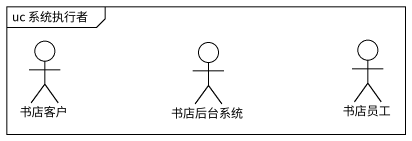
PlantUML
@startuml
mainframe uc 系统执行者
actor 书店客户
actor 书店后台系统
actor 书店员工
@enduml
